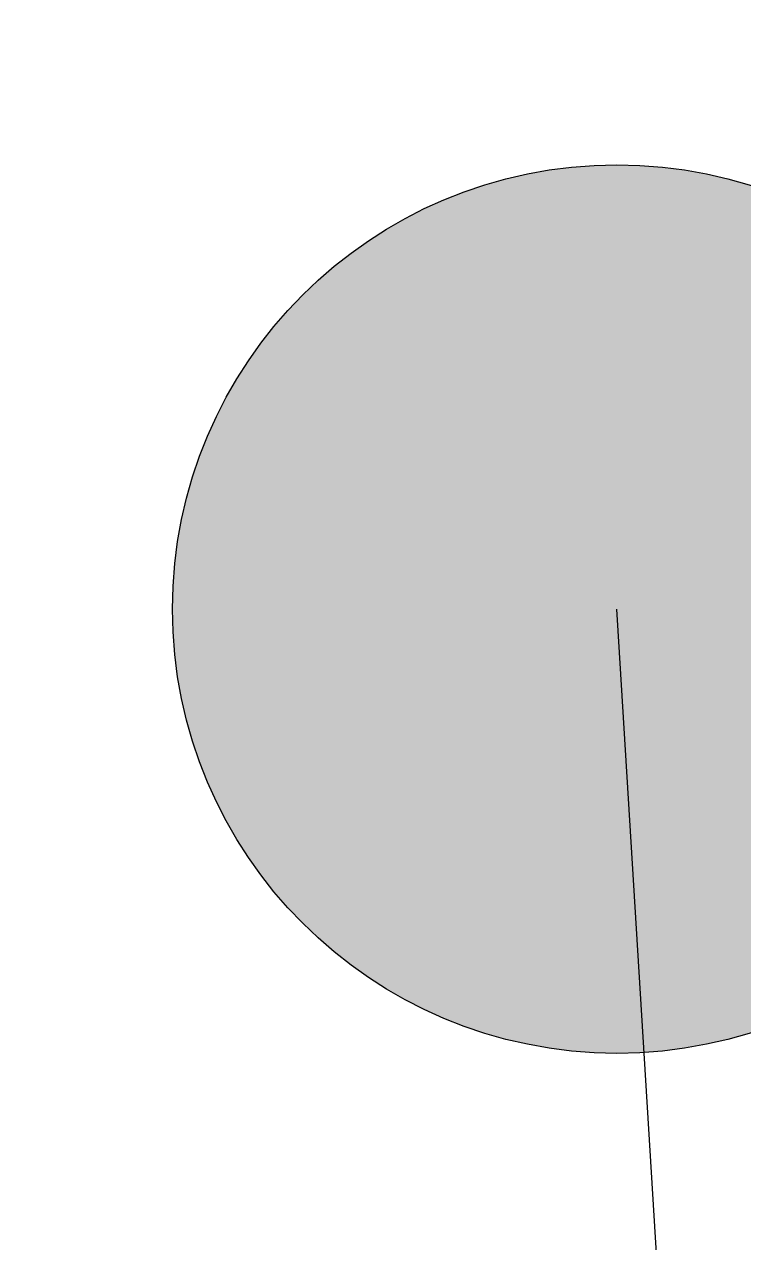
# Model space of a CAD drawing. Header units: inches. Extents: x -1481536 to -1128273, y -46959 to 92618.
# Drawn here: x -1478346.8 to -1478225.4, y 88806.4 to 89012.1 of the extents above; entities that cross this region are included whole.
import ezdxf

# ---------------------------------------------------------------- set-up
doc = ezdxf.new("R2010")
doc.units = ezdxf.units.IN
doc.header["$MEASUREMENT"] = 0
for name, color, linetype in [('0-L-控制', 6, 'Continuous'), ('0-L-灯具', 1, 'Continuous'), ('0-L-电箱', 90, 'Continuous')]:
    doc.layers.add(name, color=color, linetype=linetype)

# ---------------------------------------------------------------- blocks, each defined once
blk = doc.blocks.new('引出')
at = {"layer": '0-L-电箱', "lineweight": -2}
h = blk.add_hatch(color=256, dxfattribs=at)
h.dxf.hatch_style = 1
h.paths.add_polyline_path([(75, 0, 1), (-75, 0, 1)])
blk.add_lwpolyline([(0, 0, 0, 0, 0), (-110.08, -329.18, 200, 0, 0), (-280.53, -841.19, 0, 0, 0)], format="xyseb", dxfattribs=at)
blk.add_circle((0, 0), 75, dxfattribs=at)

msp = doc.modelspace()

# ---------------------------------------------------------------- linework, layer by layer
at = {"layer": '0-L-控制', "color": 6}
msp.add_lwpolyline([(-1475995.49, 87132.7), (-1475995.49, 87430.24), (-1478155.91, 87430.24), (-1478246.79, 88913.4)], dxfattribs=at)

# ---------------------------------------------------------------- block references
at = {"layer": '0-L-灯具', "rotation": 173.5301811869516}
for p in [(-1478146.98, 88919.51), (-1478246.79, 88913.4)]:
    msp.add_blockref('引出', p, dxfattribs=at)

doc.saveas('drawing.dxf')
